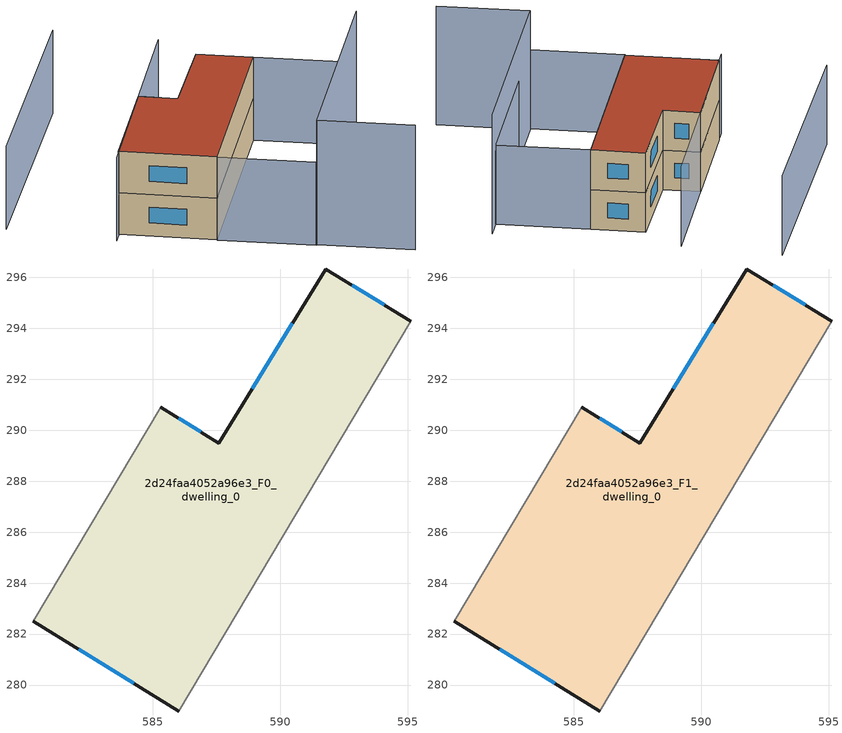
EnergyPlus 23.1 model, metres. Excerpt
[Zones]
2d24faa4052a96e3_F0_dwelling_0
 floor ground (EU_floor_Construction): 595.12,294.28 586.03,278.98 580.32,282.5 585.31,290.9 587.59,289.5 591.79,296.33 z0
 wall outside (EU_wall_Construction): 580.32,282.5 586.03,278.98 / 595.12,294.28 591.79,296.33 587.59,289.5 585.31,290.9 z0:3
 wall adiabatic (EU_wall_Construction): 586.03,278.98 595.12,294.28 / 585.31,290.9 580.32,282.5 z0:3
 window (EU_Window_Construction): 582.1,281.4 584.25,280.08 / 586.88,289.93 586.02,290.46 / 590.48,294.2 588.9,291.62 / 594.08,294.92 592.83,295.69 z0.93:2.07
2d24faa4052a96e3_F1_dwelling_0
 floor to 2d24faa4052a96e3_F0_dwelling_0 (EU_floor_Construction): 595.12,294.28 586.03,278.98 580.32,282.5 585.31,290.9 587.59,289.5 591.79,296.33 z3
 wall outside (EU_wall_Construction): 580.32,282.5 586.03,278.98 / 595.12,294.28 591.79,296.33 587.59,289.5 585.31,290.9 z3:6
 wall adiabatic (EU_wall_Construction): 586.03,278.98 595.12,294.28 / 585.31,290.9 580.32,282.5 z3:6
 window (EU_Window_Construction): 582.1,281.4 584.25,280.08 / 586.88,289.93 586.02,290.46 / 590.48,294.2 588.9,291.62 / 594.08,294.92 592.83,295.69 z3.93:5.07
 roof outside (EU_roof_Construction): 586.03,278.98 595.12,294.28 591.79,296.33 587.59,289.5 585.31,290.9 580.32,282.5 z6
shading: 597.53,272.22 591.82,275.61 / 591.82,275.61 601.77,292.34 z0:9; 590.48,299.66 579.75,281.46 / 584.61,303.93 573.72,286.22 / 585.98,278.9 595.12,294.28 / 595.12,294.28 600.88,290.86 / 600.88,290.86 591.74,275.48 / 591.74,275.48 585.98,278.9 z0:6
[Building]
EU S2 Campaign: North Axis=0; Terrain=City; Solar Distribution=FullExterior
[Site:Location]
Montreal-Trudeau.Intl.AP: Latitude=45.4667; Longitude=-73.75; Time Zone=-5; Elevation=36
[SizingPeriod:WeatherFileDays]
AnnualSizingPeriod: Begin Month=1; Begin Day of Month=1; End Month=12; End Day of Month=31; Day of Week for Start Day=Monday; Use Weather File Daylight Saving Period=No; Use Weather File Rain and Snow Indicators=No
[MATERIAL]
EU_InternalMass_Material: Roughness=MediumRough; Thickness=0.1; Conductivity=1; Density=1800; Specific Heat=900; Thermal Absorptance=0.9; Solar Absorptance=0.7; Visible Absorptance=0.7
[MATERIAL:NOMASS] Roughness=MediumRough; Thermal Absorptance=0.9; Solar Absorptance=0.7; Visible Absorptance=0.7
Name | Thermal Resistance
EU_wall_NoMass; EU_floor_NoMass | 1.36485
EU_roof_NoMass | 2.55992
[WINDOWMATERIAL:SIMPLEGLAZINGSYSTEM]
EU_Window_SimpleGlazing: UFactor=3.92339; Solar Heat Gain Coefficient=0.8; Visible Transmittance=0.8
[CONSTRUCTION]
EU_wall_Construction: EU_wall_NoMass
EU_roof_Construction: EU_roof_NoMass
EU_floor_Construction: EU_floor_NoMass
EU_Window_Construction: EU_Window_SimpleGlazing
EU_InternalMass_Construction: EU_InternalMass_Material
[ZONE] Type=1; Multiplier=1; Ceiling Height=autocalculate; Floor Area=autocalculate; Part of Total Floor Area=Yes
Name | Volume
2d24faa4052a96e3_F0_dwelling_0 | 291.974
2d24faa4052a96e3_F1_dwelling_0 | 291.973
[INTERNALMASS] Construction=EU_InternalMass_Construction; Surface Area=97.3245
Name | Zone or ZoneList
2d24faa4052a96e3_F0_dwelling_0_EU_InternalMass | 2d24faa4052a96e3_F0_dwelling_0
2d24faa4052a96e3_F1_dwelling_0_EU_InternalMass | 2d24faa4052a96e3_F1_dwelling_0
[OTHEREQUIPMENT] Fuel Type=Electricity; Design Level Calculation Method=Watts/Area; Power per Zone Floor Area=1; Fraction Latent=0; Fraction Radiant=0; Fraction Lost=0; Carbon Dioxide Generation Rate=0; EndUse Subcategory=EU_Step8_InternalGains
Name | Zone or ZoneList or Space or SpaceList | Schedule
EU_Step8_InternalGain_2d24faa4052a96e3_F0_dwelling_0_f000 | 2d24faa4052a96e3_F0_dwelling_0 | EU_Step8_GainSchedule_2d24faa4052a96e3_F0_dwelling_0_f000
EU_Step8_InternalGain_2d24faa4052a96e3_F1_dwelling_0_f000 | 2d24faa4052a96e3_F1_dwelling_0 | EU_Step8_GainSchedule_2d24faa4052a96e3_F1_dwelling_0_f000
[ZONEVENTILATION:DESIGNFLOWRATE] Schedule=EU_AlwaysOn; Design Flow Rate Calculation Method=AirChanges/Hour; Air Changes per Hour=0.860309; Ventilation Type=Natural; Fan Pressure Rise=0; Fan Total Efficiency=1; Constant Term Coefficient=1; Temperature Term Coefficient=0; Velocity Term Coefficient=0; Velocity Squared Term Coefficient=0; Minimum Indoor Temperature=-100; Maximum Indoor Temperature=100; Delta Temperature=-100; Minimum Outdoor Temperature=-100; Maximum Outdoor Temperature=100; Maximum Wind Speed=40
Name | Zone or ZoneList or Space or SpaceList
EU_ConstantAir_2d24faa4052a96e3_F0_dwelling_0 | 2d24faa4052a96e3_F0_dwelling_0
EU_ConstantAir_2d24faa4052a96e3_F1_dwelling_0 | 2d24faa4052a96e3_F1_dwelling_0
[HVACTEMPLATE:THERMOSTAT] Constant Heating Setpoint=20; Constant Cooling Setpoint=50
EU_HeatOnly_2d24faa4052a96e3_F0_dwelling_0; EU_HeatOnly_2d24faa4052a96e3_F1_dwelling_0
[HVACTEMPLATE:ZONE:IDEALLOADSAIRSYSTEM] System Availability Schedule=EU_AlwaysOn; Maximum Heating Supply Air Temperature=50; Minimum Cooling Supply Air Temperature=13; Maximum Heating Supply Air Humidity Ratio=0.0156; Minimum Cooling Supply Air Humidity Ratio=0.0077; Heating Limit=NoLimit; Cooling Limit=NoLimit; Heating Availability Schedule=EU_AlwaysOn; Cooling Availability Schedule=EU_CoolingOff; Dehumidification Control Type=ConstantSensibleHeatRatio; Cooling Sensible Heat Ratio=0.7; Dehumidification Setpoint=60; Humidification Control Type=None; Humidification Setpoint=30; Outdoor Air Method=None; Outdoor Air Flow Rate per Person=0.00944; Outdoor Air Flow Rate per Zone Floor Area=0; Outdoor Air Flow Rate per Zone=0; Demand Controlled Ventilation Type=None; Outdoor Air Economizer Type=NoEconomizer; Heat Recovery Type=None; Sensible Heat Recovery Effectiveness=0.7; Latent Heat Recovery Effectiveness=0.65
Name | Template Thermostat
2d24faa4052a96e3_F0_dwelling_0 | EU_HeatOnly_2d24faa4052a96e3_F0_dwelling_0
2d24faa4052a96e3_F1_dwelling_0 | EU_HeatOnly_2d24faa4052a96e3_F1_dwelling_0
[SIZING:ZONE] Zone Cooling Design Supply Air Temperature Input Method=SupplyAirTemperature; Zone Cooling Design Supply Air Temperature=13; Zone Heating Design Supply Air Temperature Input Method=SupplyAirTemperature; Zone Heating Design Supply Air Temperature=50; Zone Cooling Design Supply Air Humidity Ratio=0.008; Zone Heating Design Supply Air Humidity Ratio=0.008; Cooling Design Air Flow Method=DesignDay; Cooling Design Air Flow Rate=0; Cooling Minimum Air Flow per Zone Floor Area=0.000762; Cooling Minimum Air Flow=0; Cooling Minimum Air Flow Fraction=0.2; Heating Design Air Flow Method=DesignDay; Heating Design Air Flow Rate=0; Heating Maximum Air Flow per Zone Floor Area=0.002032; Heating Maximum Air Flow=0.141576; Heating Maximum Air Flow Fraction=0.3; Account for Dedicated Outdoor Air System=No; Dedicated Outdoor Air System Control Strategy=NeutralSupplyAir; Dedicated Outdoor Air Low Setpoint Temperature for Design=autosize; Dedicated Outdoor Air High Setpoint Temperature for Design=autosize; Zone Load Sizing Method=Sensible Load Only No Latent Load; Zone Latent Cooling Design Supply Air Humidity Ratio Input Method=HumidityRatioDifference; Zone Cooling Design Supply Air Humidity Ratio Difference=0.005; Zone Latent Heating Design Supply Air Humidity Ratio Input Method=HumidityRatioDifference; Zone Humidification Design Supply Air Humidity Ratio Difference=0.005
2d24faa4052a96e3_F0_dwelling_0; 2d24faa4052a96e3_F1_dwelling_0
[SCHEDULE:CONSTANT]
Name | Hourly Value
EU_AlwaysOn | 1
EU_CoolingOff | 0
[SCHEDULE:FILE] Column Number=1; Rows to Skip at Top=0; Number of Hours of Data=8760; Column Separator=Comma; Interpolate to Timestep=No; Minutes per Item=60; Adjust Schedule for Daylight Savings=Yes
Name | File
EU_Step8_GainSchedule_2d24faa4052a96e3_F0_dwelling_0_f000 | ../../schedules/2d24faa4052a96e3/2d24faa4052a96e3_F0_dwelling_0_f000_gain.csv
EU_Step8_GainSchedule_2d24faa4052a96e3_F1_dwelling_0_f000 | ../../schedules/2d24faa4052a96e3/2d24faa4052a96e3_F1_dwelling_0_f000_gain.csv
